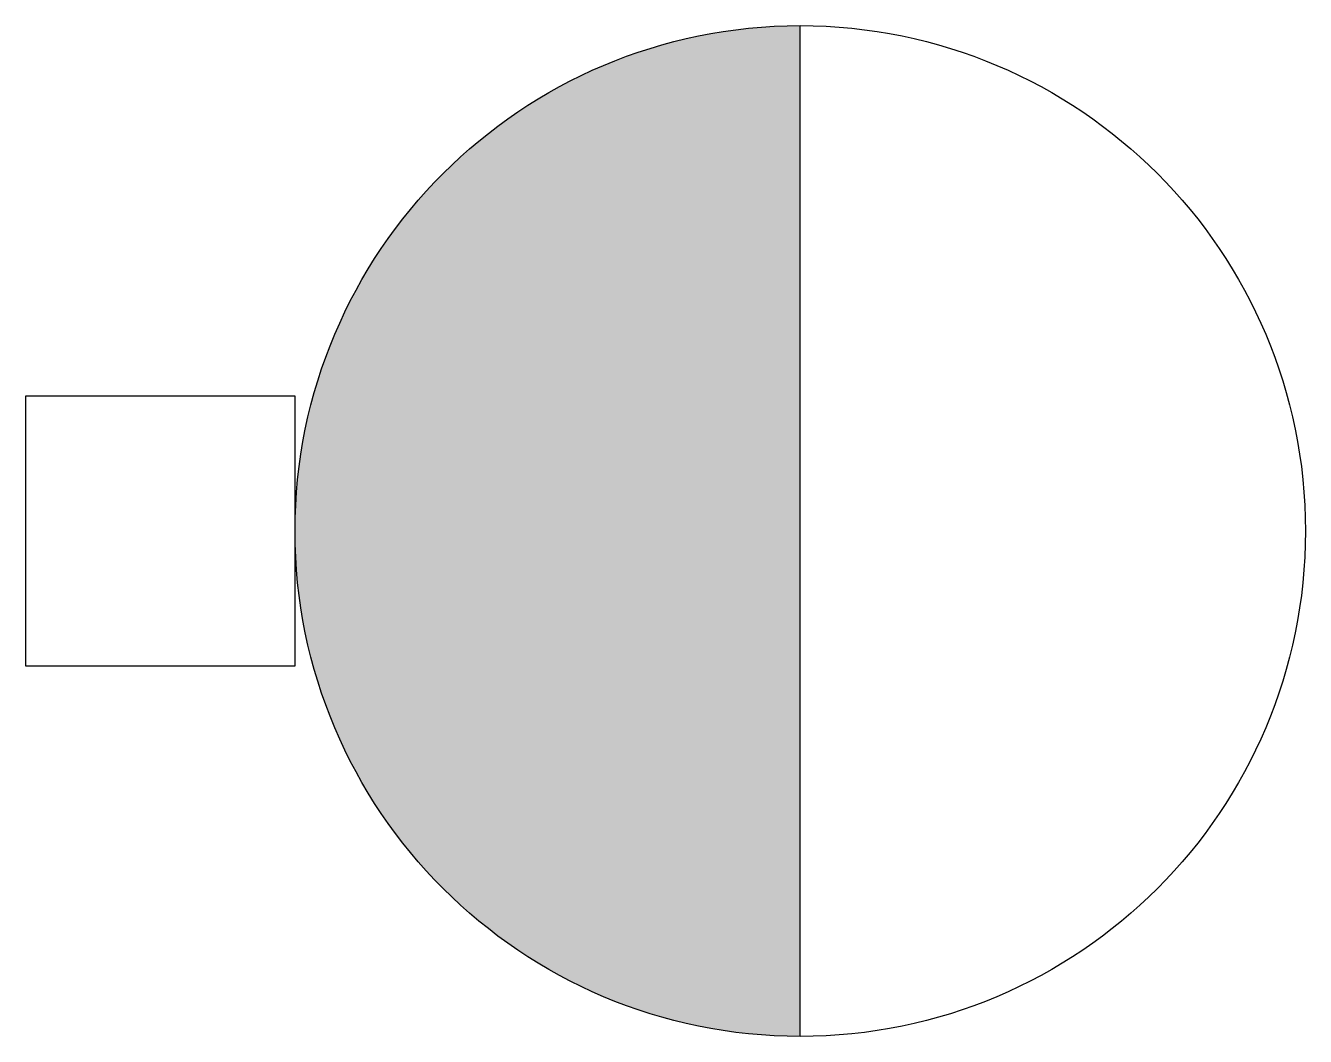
# Model space of a CAD drawing. Header units: millimetres. Extents: x -3103.281 to -3102.901, y 3732.833 to 3733.133.
import ezdxf

# ---------------------------------------------------------------- set-up
doc = ezdxf.new("R2010")
doc.units = ezdxf.units.MM
doc.header["$LTSCALE"] = 10
doc.layers.add('Ele_tomadas', color=2, linetype='Continuous')

msp = doc.modelspace()

# ---------------------------------------------------------------- hatches: boundary and pattern name
at = {"layer": 'Ele_tomadas'}
msp.add_hatch(color=1, dxfattribs=at).paths.add_polyline_path([(-3103.05077, 3733.13318, 0.414214), (-3103.20077, 3732.98318, 0.414214), (-3103.05077, 3732.83318)])

# ---------------------------------------------------------------- linework, layer by layer
at = {"layer": 'Ele_tomadas', "color": 1}
msp.add_line((-3103.05077, 3732.83318), (-3103.05077, 3733.13318), dxfattribs=at)
at = {"layer": 'Ele_tomadas', "color": 3}
msp.add_lwpolyline([(-3103.28077, 3732.94318), (-3103.20077, 3732.94318), (-3103.20077, 3733.02318), (-3103.28077, 3733.02318)], close=True, dxfattribs=at)
at = {"layer": 'Ele_tomadas', "color": 3, "linetype": 'Continuous'}
msp.add_circle((-3103.05077, 3732.98318), 0.15, dxfattribs=at)

doc.saveas('drawing.dxf')
